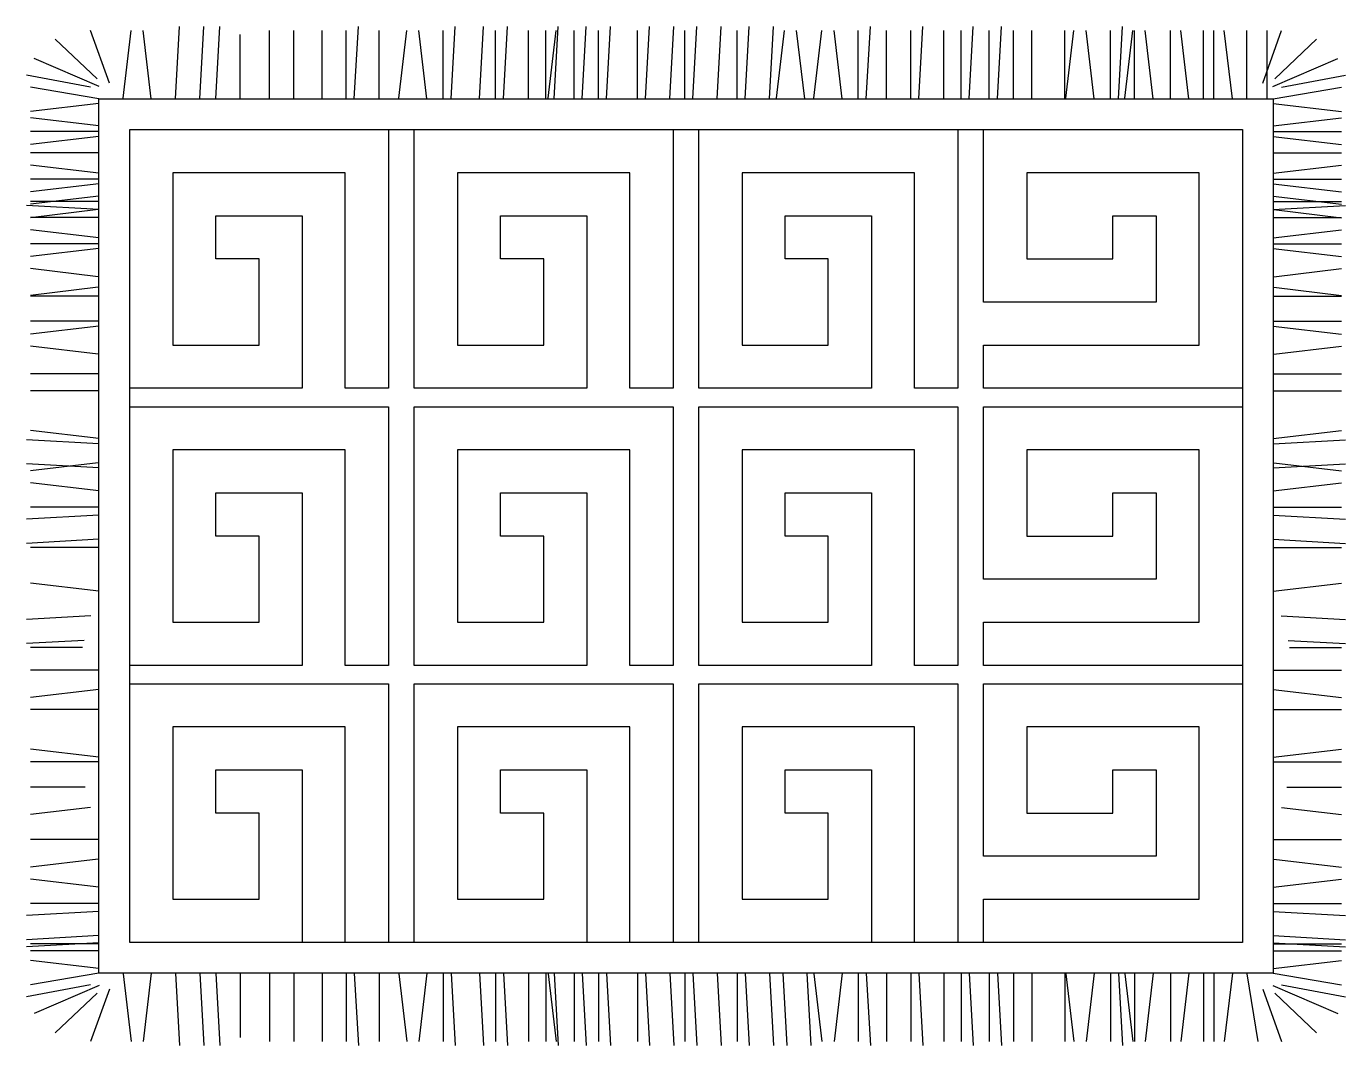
# Model space of a CAD drawing. Extents: x 578 to 2291, y 2038 to 3362.
import ezdxf

# ---------------------------------------------------------------- set-up
doc = ezdxf.new("R2010")
doc.units = 0
doc.header["$LTSCALE"] = 10
doc.header["$MEASUREMENT"] = 0
for name, color, linetype in [('3', 3, 'CONTINUOUS'), ('7', 7, 'CONTINUOUS'), ('BH', 3, 'CONTINUOUS')]:
    doc.layers.add(name, color=color, linetype=linetype)

# ---------------------------------------------------------------- blocks, each defined once
blk = doc.blocks.new('14')
at = {"layer": '3'}
for p, q in [((289.4, -193.8), (294.7, -99.7)), ((320.9, -193.8), (326.1, -99.7)), ((341.8, -193.8), (347.1, -99.7)), ((521.6, -193.8), (526.9, -99.7)), ((647.4, -193.8), (652.6, -99.7)), ((684, -193.8), (689.3, -99.7)), ((715.5, -193.8), (720.7, -99.7)), ((780.9, -193.8), (786.1, -99.7)), ((817.5, -193.8), (822.8, -99.7)), ((849, -193.8), (854.2, -99.7)), ((899.7, -193.8), (904.9, -99.7)), ((931.1, -193.8), (936.3, -99.7)), ((961.2, -193.8), (966.4, -99.7)), ((992.6, -193.8), (997.8, -99.7)), ((1029.3, -193.8), (1034.5, -99.7)), ((1060.7, -193.8), (1065.9, -99.7)), ((1186.4, -193.8), (1191.7, -99.7)), ((1254.5, -193.8), (1259.8, -99.7)), ((1319.9, -193.8), (1325.2, -99.7)), ((1356.6, -193.8), (1361.8, -99.7)), ((1513.8, -193.8), (1519, -99.7)), ((187.7, -167.7), (133.3, -116.4)), ((203.5, -173.3), (179.1, -104.9)), ((221.3, -193.1), (231.8, -104.9)), ((258, -193.8), (247.5, -104.9)), ((373.3, -193.8), (373.3, -110.2)), ((411.6, -193.8), (411.6, -104.9)), ((443, -193.8), (443, -104.9)), ((479.7, -193.8), (479.7, -104.9)), ((511.2, -193.8), (511.2, -104.9)), ((554, -193.1), (554, -105.1)), ((579.3, -193.1), (589.7, -104.9)), ((615.9, -193.8), (605.5, -104.9)), ((636.9, -193.8), (636.9, -104.9)), ((705, -193.8), (705, -104.9)), ((747.9, -193.1), (747.9, -105.1)), ((770.4, -193.8), (770.4, -104.9)), ((773.1, -193.1), (783.6, -104.9)), ((807.1, -193.8), (807.1, -104.9)), ((838.5, -193.8), (838.5, -104.9)), ((889.2, -193.8), (889.2, -104.9)), ((950.7, -193.8), (950.7, -104.9)), ((1018.8, -193.8), (1018.8, -104.9)), ((1069.7, -193.1), (1080.2, -104.9)), ((1106.4, -193.8), (1095.9, -104.9)), ((1118.3, -193.1), (1128.8, -104.9)), ((1155, -193.8), (1144.5, -104.9)), ((1176, -193.8), (1176, -104.9)), ((1212.6, -193.8), (1212.6, -104.9)), ((1244.1, -193.8), (1244.1, -104.9)), ((1286.9, -193.1), (1286.9, -105.1)), ((1309.5, -193.8), (1309.5, -104.9)), ((1346.1, -193.8), (1346.1, -104.9)), ((1377.6, -193.8), (1377.6, -104.9)), ((1401.2, -193.8), (1401.2, -104.9)), ((1444.1, -193.1), (1444.1, -105.1)), ((1445.7, -193.1), (1456.1, -104.9)), ((1482.3, -193.8), (1471.9, -104.9)), ((1503.3, -193.8), (1503.3, -104.9)), ((1522.2, -193.1), (1532.6, -104.9)), ((1534.7, -193.8), (1534.7, -104.9)), ((1558.8, -193.8), (1548.3, -104.9)), ((1581.3, -193.8), (1581.3, -104.9)), ((1605.4, -193.8), (1594.9, -104.9)), ((1624.1, -193.1), (1624.1, -105.1)), ((1637.7, -193.8), (1637.7, -104.9)), ((1661.8, -193.8), (1651.3, -104.9)), ((1680.5, -193.1), (1680.5, -105.1)), ((1701.1, -173.3), (1725.4, -104.9)), ((1707.1, -193.1), (1707.1, -105.1)), ((1716.9, -167.7), (1771.2, -116.4)), ((190.2, -178), (106, -141.6)), ((1714.3, -178), (1798.6, -141.6)), ((179, -178.8), (95.8, -163.1)), ((1725.5, -178.8), (1808.8, -163.1)), ((189.9, -193.8), (101, -178.8)), ((1714.7, -193.8), (1803.6, -178.8)), ((189.9, -199.7), (101, -210.2)), ((1714.7, -199.7), (1803.6, -210.2)), ((189.9, -228.9), (101, -218.4)), ((1714.7, -228.9), (1803.6, -218.4)), ((189.2, -236.4), (101.2, -236.4)), ((1715.4, -236.4), (1803.4, -236.4)), ((189.9, -242.6), (101, -253.1)), ((1714.7, -242.6), (1803.6, -253.1)), ((189.9, -264.2), (101, -264.2)), ((1714.7, -264.2), (1803.6, -264.2)), ((189.9, -290.6), (101, -280.1)), ((1714.7, -290.6), (1803.6, -280.1)), ((189.9, -304.3), (101, -314.8)), ((189.2, -298.1), (101.2, -298.1)), ((1714.7, -304.3), (1803.6, -314.8)), ((1715.4, -298.1), (1803.4, -298.1)), ((189.9, -320.1), (101, -330.6)), ((1714.7, -320.1), (1803.6, -330.6)), ((189.9, -337.6), (95.8, -332.3)), ((189.9, -327.1), (101, -327.1)), ((189.2, -337.8), (101, -348.3)), ((1714.7, -327.1), (1803.6, -327.1)), ((1714.7, -337.6), (1808.8, -332.3)), ((1715.4, -337.8), (1803.6, -348.3)), ((189.9, -348), (101, -348)), ((1714.7, -348), (1803.6, -348)), ((189.9, -374.5), (101, -364)), ((1714.7, -374.5), (1803.6, -364)), ((189.9, -388.2), (101, -398.7)), ((189.2, -382), (101.2, -382)), ((1714.7, -388.2), (1803.6, -398.7)), ((1715.4, -382), (1803.4, -382)), ((189.2, -424.9), (101, -414.4)), ((1715.4, -424.9), (1803.6, -414.4)), ((189.2, -438.6), (101, -449.1)), ((1715.4, -438.6), (1803.6, -449.1)), ((189.2, -450.1), (101.2, -450.1)), ((1715.4, -450.1), (1803.4, -450.1)), ((189.9, -489), (101, -499.5)), ((189.2, -482.8), (101.2, -482.8)), ((1714.7, -489), (1803.6, -499.5)), ((1715.4, -482.8), (1803.4, -482.8)), ((189.2, -525.7), (101, -515.2)), ((1715.4, -525.7), (1803.6, -515.2)), ((189.2, -551), (101.2, -551)), ((1715.4, -551), (1803.4, -551)), ((189.2, -573.1), (101.2, -573.1)), ((1715.4, -573.1), (1803.4, -573.1)), ((189.9, -635.1), (101, -624.6)), ((1714.7, -635.1), (1803.6, -624.6)), ((189.9, -641.8), (95.8, -636.6)), ((1714.7, -641.8), (1808.8, -636.6)), ((189.9, -673.3), (95.8, -668)), ((189.2, -666.5), (101, -677)), ((1714.7, -673.3), (1808.8, -668)), ((1715.4, -666.5), (1803.6, -677)), ((189.9, -703.2), (101, -692.7)), ((1714.7, -703.2), (1803.6, -692.7)), ((189.9, -734.6), (95.8, -739.8)), ((189.9, -724.1), (101, -724.1)), ((1714.7, -724.1), (1803.6, -724.1)), ((1714.7, -734.6), (1808.8, -739.8)), ((189.9, -766), (95.8, -771.3)), ((1714.7, -766), (1808.8, -771.3)), ((189.9, -776.5), (101, -776.5)), ((1714.7, -776.5), (1803.6, -776.5)), ((189.9, -833.3), (101, -822.9)), ((1714.7, -833.3), (1803.6, -822.9)), ((179.5, -865.4), (95.8, -870)), ((1725.1, -865.4), (1808.8, -870)), ((170.6, -897.3), (95.8, -901.4)), ((168.7, -906.7), (101, -906.7)), ((1734, -897.3), (1808.8, -901.4)), ((1735.8, -906.7), (1803.6, -906.7)), ((189.9, -935.9), (101.2, -935.9)), ((1714.7, -935.9), (1803.4, -935.9)), ((189.9, -961.1), (101, -971.6)), ((1714.7, -961.1), (1803.6, -971.6)), ((189.9, -987.1), (101.2, -987.1)), ((1714.7, -987.1), (1803.4, -987.1)), ((189.9, -1049), (101, -1038.5)), ((1714.7, -1049), (1803.6, -1038.5)), ((189.9, -1055.2), (101.2, -1055.2)), ((1714.7, -1055.2), (1803.4, -1055.2)), ((171.9, -1087.9), (101.2, -1087.9)), ((1732.6, -1087.9), (1803.4, -1087.9)), ((178.9, -1114.4), (101, -1123.6)), ((1725.7, -1114.4), (1803.6, -1123.6)), ((189.2, -1156), (101.2, -1156)), ((1715.4, -1156), (1803.4, -1156)), ((189.2, -1181.3), (101, -1191.7)), ((1715.4, -1181.3), (1803.6, -1191.7)), ((189.9, -1217.9), (101, -1207.5)), ((1714.7, -1217.9), (1803.6, -1207.5)), ((189.9, -1249.4), (95.8, -1254.6)), ((189.9, -1238.9), (101, -1238.9)), ((1714.7, -1238.9), (1803.6, -1238.9)), ((1714.7, -1249.4), (1808.8, -1254.6)), ((189.9, -1280.8), (95.8, -1286)), ((1714.7, -1280.8), (1808.8, -1286)), ((189.9, -1290.2), (95.8, -1295.5)), ((189.9, -1291.3), (101, -1291.3)), ((189.9, -1300.7), (101, -1300.7)), ((1714.7, -1290.2), (1808.8, -1295.5)), ((1714.7, -1291.3), (1803.6, -1291.3)), ((1714.7, -1300.7), (1803.6, -1300.7)), ((189.9, -1323.6), (101, -1313.1)), ((189.9, -1323.6), (101, -1313.1)), ((1714.7, -1323.6), (1803.6, -1313.1)), ((189.9, -1329.5), (101, -1344.5)), ((221.3, -1330.2), (231.8, -1418.4)), ((258, -1329.5), (247.5, -1418.4)), ((289.4, -1329.5), (294.7, -1423.6)), ((320.9, -1329.5), (326.1, -1423.6)), ((341.8, -1329.5), (347.1, -1423.6)), ((373.3, -1329.5), (373.3, -1413.1)), ((411.6, -1329.5), (411.6, -1418.4)), ((443, -1329.5), (443, -1418.4)), ((479.7, -1329.5), (479.7, -1418.4)), ((511.2, -1329.5), (511.2, -1418.4)), ((521.6, -1329.5), (526.9, -1423.6)), ((554, -1330.2), (554, -1418.2)), ((579.3, -1330.2), (589.7, -1418.4)), ((615.9, -1329.5), (605.5, -1418.4)), ((636.9, -1329.5), (636.9, -1418.4)), ((647.4, -1329.5), (652.6, -1423.6)), ((684, -1329.5), (689.3, -1423.6)), ((705, -1329.5), (705, -1418.4)), ((715.5, -1329.5), (720.7, -1423.6)), ((747.9, -1330.2), (747.9, -1418.2)), ((770.4, -1329.5), (770.4, -1418.4)), ((773.1, -1330.2), (783.6, -1418.4)), ((780.9, -1329.5), (786.1, -1423.6)), ((807.1, -1329.5), (807.1, -1418.4)), ((817.5, -1329.5), (822.8, -1423.6)), ((838.5, -1329.5), (838.5, -1418.4)), ((849, -1329.5), (854.2, -1423.6)), ((889.2, -1329.5), (889.2, -1418.4)), ((899.7, -1329.5), (904.9, -1423.6)), ((931.1, -1329.5), (936.3, -1423.6)), ((950.7, -1329.5), (950.7, -1418.4)), ((961.2, -1329.5), (966.4, -1423.6)), ((992.6, -1329.5), (997.8, -1423.6)), ((1018.8, -1329.5), (1018.8, -1418.4)), ((1029.3, -1329.5), (1034.5, -1423.6)), ((1060.7, -1329.5), (1065.9, -1423.6)), ((1077.9, -1329.5), (1083.1, -1423.6)), ((1109.3, -1329.5), (1114.6, -1423.6)), ((1118.3, -1330.2), (1128.8, -1418.4)), ((1155, -1329.5), (1144.5, -1418.4)), ((1176, -1329.5), (1176, -1418.4)), ((1186.4, -1329.5), (1191.7, -1423.6)), ((1212.6, -1329.5), (1212.6, -1418.4)), ((1244.1, -1329.5), (1244.1, -1418.4)), ((1254.5, -1329.5), (1259.8, -1423.6)), ((1286.9, -1330.2), (1286.9, -1418.2)), ((1309.5, -1329.5), (1309.5, -1418.4)), ((1319.9, -1329.5), (1325.2, -1423.6)), ((1346.1, -1329.5), (1346.1, -1418.4)), ((1356.6, -1329.5), (1361.8, -1423.6)), ((1377.6, -1329.5), (1377.6, -1418.4)), ((1401.2, -1329.5), (1401.2, -1418.4)), ((1444.1, -1330.2), (1444.1, -1418.2)), ((1445.7, -1330.2), (1456.1, -1418.4)), ((1482.3, -1329.5), (1471.9, -1418.4)), ((1503.3, -1329.5), (1503.3, -1418.4)), ((1513.8, -1329.5), (1519, -1423.6)), ((1522.2, -1330.2), (1532.6, -1418.4)), ((1534.7, -1329.5), (1534.7, -1418.4)), ((1558.8, -1329.5), (1548.3, -1418.4)), ((1581.3, -1329.5), (1581.3, -1418.4)), ((1605.4, -1329.5), (1594.9, -1418.4)), ((1624.1, -1330.2), (1624.1, -1418.2)), ((1637.7, -1329.5), (1637.7, -1418.4)), ((1661.8, -1329.5), (1651.3, -1418.4)), ((1680.5, -1330.2), (1694.6, -1418.2)), ((1714.7, -1329.5), (1803.6, -1344.5)), ((179, -1344.5), (95.8, -1360.3)), ((190.2, -1345.4), (106, -1381.7)), ((203.5, -1350.1), (179.1, -1418.4)), ((1701.1, -1350.1), (1725.4, -1418.4)), ((1714.3, -1345.4), (1798.6, -1381.7)), ((1725.5, -1344.5), (1808.8, -1360.3)), ((187.7, -1355.6), (133.3, -1406.9)), ((1716.9, -1355.6), (1771.2, -1406.9))]:
    blk.add_line(p, q, dxfattribs=at)
for points in [[(229.9, -233.8), (1674.7, -233.8), (1674.7, -1289.5), (229.9, -1289.5)], [(453.9, -345.8), (453.9, -569.8), (229.9, -569.8), (229.9, -233.8), (565.9, -233.8), (565.9, -569.8), (509.9, -569.8), (509.9, -289.8), (285.9, -289.8), (285.9, -513.8), (397.9, -513.8), (397.9, -401.8), (341.9, -401.8), (341.9, -345.8)], [(823.5, -345.8), (823.5, -569.8), (599.5, -569.8), (599.5, -233.8), (935.5, -233.8), (935.5, -569.8), (879.5, -569.8), (879.5, -289.8), (655.5, -289.8), (655.5, -513.8), (767.5, -513.8), (767.5, -401.8), (711.5, -401.8), (711.5, -345.8)], [(1193.1, -345.8), (1193.1, -569.8), (969.1, -569.8), (969.1, -233.8), (1305.1, -233.8), (1305.1, -569.8), (1249.1, -569.8), (1249.1, -289.8), (1025.1, -289.8), (1025.1, -513.8), (1137.1, -513.8), (1137.1, -401.8), (1081.1, -401.8), (1081.1, -345.8)], [(1338.7, -457.8), (1338.7, -233.8), (1674.7, -233.8), (1674.7, -569.8), (1338.7, -569.8), (1338.7, -513.8), (1618.7, -513.8), (1618.7, -289.8), (1394.7, -289.8), (1394.7, -401.8), (1506.7, -401.8), (1506.7, -345.8), (1562.7, -345.8), (1562.7, -457.8)], [(341.9, -761.7), (341.9, -705.7), (453.9, -705.7), (453.9, -929.7), (229.9, -929.7), (229.9, -593.7), (565.9, -593.7), (565.9, -929.7), (509.9, -929.7), (509.9, -649.7), (285.9, -649.7), (285.9, -873.7), (397.9, -873.7), (397.9, -761.7)], [(711.5, -761.7), (711.5, -705.7), (823.5, -705.7), (823.5, -929.7), (599.5, -929.7), (599.5, -593.7), (935.5, -593.7), (935.5, -929.7), (879.5, -929.7), (879.5, -649.7), (655.5, -649.7), (655.5, -873.7), (767.5, -873.7), (767.5, -761.7)], [(1081.1, -761.7), (1081.1, -705.7), (1193.1, -705.7), (1193.1, -929.7), (969.1, -929.7), (969.1, -593.7), (1305.1, -593.7), (1305.1, -929.7), (1249.1, -929.7), (1249.1, -649.7), (1025.1, -649.7), (1025.1, -873.7), (1137.1, -873.7), (1137.1, -761.7)], [(1338.7, -929.7), (1338.7, -873.7), (1618.7, -873.7), (1618.7, -649.7), (1394.7, -649.7), (1394.7, -761.7), (1506.7, -761.7), (1506.7, -705.7), (1562.7, -705.7), (1562.7, -817.7), (1338.7, -817.7), (1338.7, -593.7), (1674.7, -593.7), (1674.7, -929.7)], [(341.9, -1121.5), (341.9, -1065.5), (453.9, -1065.5), (453.9, -1289.5), (229.9, -1289.5), (229.9, -953.5), (565.9, -953.5), (565.9, -1289.5), (509.9, -1289.5), (509.9, -1009.5), (285.9, -1009.5), (285.9, -1233.5), (397.9, -1233.5), (397.9, -1121.5)], [(711.5, -1121.5), (711.5, -1065.5), (823.5, -1065.5), (823.5, -1289.5), (599.5, -1289.5), (599.5, -953.5), (935.5, -953.5), (935.5, -1289.5), (879.5, -1289.5), (879.5, -1009.5), (655.5, -1009.5), (655.5, -1233.5), (767.5, -1233.5), (767.5, -1121.5)], [(1081.1, -1121.5), (1081.1, -1065.5), (1193.1, -1065.5), (1193.1, -1289.5), (969.1, -1289.5), (969.1, -953.5), (1305.1, -953.5), (1305.1, -1289.5), (1249.1, -1289.5), (1249.1, -1009.5), (1025.1, -1009.5), (1025.1, -1233.5), (1137.1, -1233.5), (1137.1, -1121.5)], [(1338.7, -1289.5), (1338.7, -1233.5), (1618.7, -1233.5), (1618.7, -1009.5), (1394.7, -1009.5), (1394.7, -1121.5), (1506.7, -1121.5), (1506.7, -1065.5), (1562.7, -1065.5), (1562.7, -1177.5), (1338.7, -1177.5), (1338.7, -953.5), (1674.7, -953.5), (1674.7, -1289.5)]]:
    blk.add_lwpolyline(points, close=True, dxfattribs=at)
at = {"layer": '7'}
blk.add_lwpolyline([(189.9, -193.8), (1714.7, -193.8), (1714.7, -1329.5), (189.9, -1329.5)], close=True, dxfattribs=at)

msp = doc.modelspace()

# ---------------------------------------------------------------- block references
at = {"layer": 'BH'}
msp.add_blockref('14', (482.5, 3461.9), dxfattribs=at)

doc.saveas('drawing.dxf')
